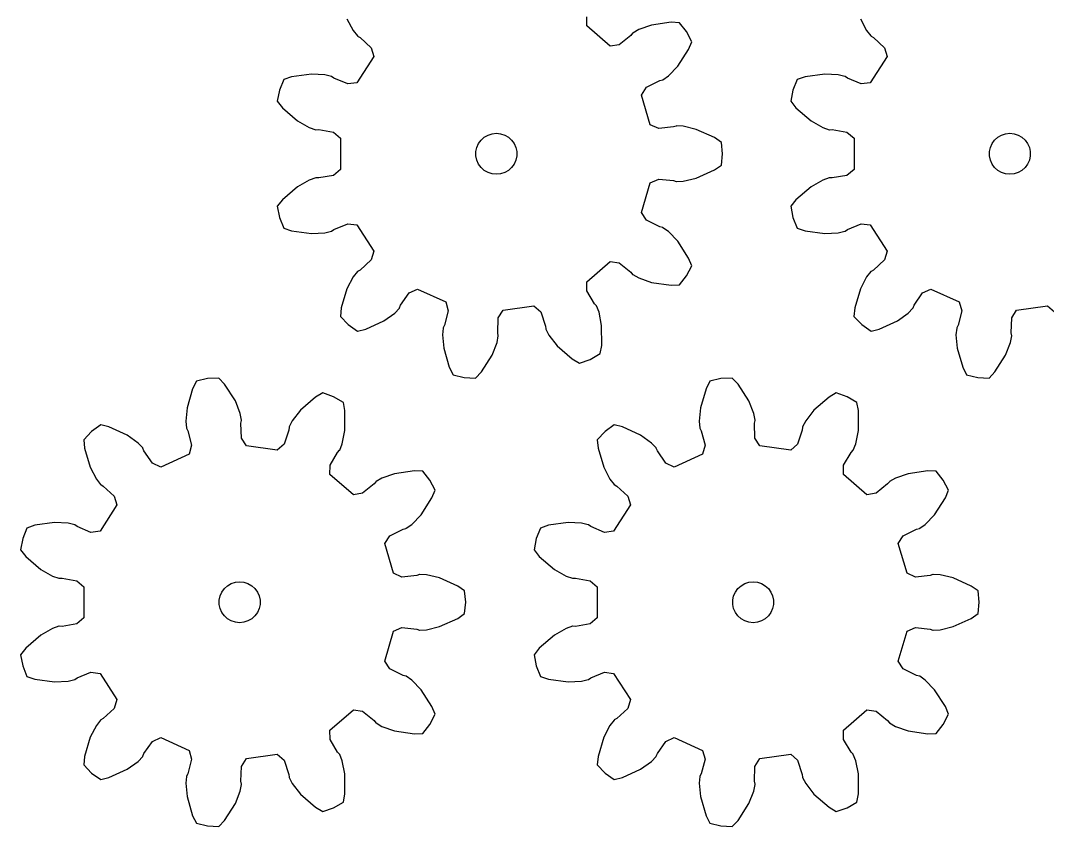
# Model space of a CAD drawing. Extents: x 0 to 183, y 0 to 230.
# Drawn here: x 0 to 75.2, y 0 to 59 of the extents above; entities that cross this region are included whole.
import ezdxf

# ---------------------------------------------------------------- set-up
doc = ezdxf.new("R2010")
doc.units = 0

msp = doc.modelspace()

# ---------------------------------------------------------------- linework, layer by layer
for p, q in [((23.898, 59.162), (24.351, 58.292)), ((41.446, 58.638), (41.451, 59.314)), ((46.183, 58.688), (45.257, 58.364)), ((47.631, 58.902), (46.183, 58.688)), ((48.244, 58.875), (47.631, 58.902)), ((48.76, 58.219), (48.244, 58.875)), ((61.49, 59.162), (61.943, 58.292)), ((24.351, 58.292), (24.661, 57.9)), ((24.661, 57.9), (24.674, 57.889)), ((43.167, 57.147), (41.446, 58.638)), ((44.683, 57.935), (43.835, 57.248)), ((44.812, 58.101), (44.683, 57.935)), ((44.826, 58.112), (44.812, 58.101)), ((45.257, 58.364), (44.826, 58.112)), ((49.142, 57.477), (48.76, 58.219)), ((61.943, 58.292), (62.253, 57.9)), ((62.253, 57.9), (62.266, 57.889)), ((24.674, 57.889), (24.857, 57.784)), ((24.857, 57.784), (25.658, 57.043)), ((43.835, 57.248), (43.167, 57.147)), ((48.912, 56.908), (49.142, 57.477)), ((62.266, 57.889), (62.449, 57.784)), ((62.449, 57.784), (63.249, 57.043)), ((25.853, 56.396), (24.622, 54.48)), ((25.658, 57.043), (25.853, 56.396)), ((48.116, 55.68), (48.912, 56.908)), ((63.445, 56.396), (62.213, 54.48)), ((63.249, 57.043), (63.445, 56.396)), ((47.437, 54.972), (48.116, 55.68)), ((19.845, 54.907), (19.264, 54.708)), ((21.294, 55.109), (19.845, 54.907)), ((22.274, 55.059), (21.294, 55.109)), ((22.759, 54.94), (22.274, 55.059)), ((22.774, 54.932), (22.759, 54.94)), ((22.946, 54.81), (22.774, 54.932)), ((47.029, 54.684), (47.437, 54.972)), ((57.436, 54.907), (56.855, 54.708)), ((58.885, 55.109), (57.436, 54.907)), ((59.865, 55.059), (58.885, 55.109)), ((60.35, 54.94), (59.865, 55.059)), ((60.366, 54.932), (60.35, 54.94)), ((60.537, 54.81), (60.366, 54.932)), ((19.264, 54.708), (18.954, 53.933)), ((23.952, 54.389), (22.946, 54.81)), ((24.622, 54.48), (23.952, 54.389)), ((45.462, 53.577), (45.831, 54.143)), ((45.831, 54.143), (46.808, 54.628)), ((46.808, 54.628), (47.013, 54.677)), ((47.013, 54.677), (47.029, 54.684)), ((56.855, 54.708), (56.545, 53.933)), ((61.544, 54.389), (60.537, 54.81)), ((62.213, 54.48), (61.544, 54.389)), ((18.954, 53.933), (18.796, 53.114)), ((46.103, 51.392), (45.462, 53.577)), ((56.545, 53.933), (56.387, 53.114)), ((18.796, 53.114), (19.177, 52.633)), ((19.177, 52.633), (20.286, 51.679)), ((56.387, 53.114), (56.769, 52.633)), ((56.769, 52.633), (57.878, 51.679)), ((20.286, 51.679), (21.138, 51.191)), ((21.138, 51.191), (21.61, 51.03)), ((46.72, 51.116), (46.103, 51.392)), ((47.804, 51.235), (46.72, 51.116)), ((48.003, 51.305), (47.804, 51.235)), ((48.02, 51.308), (48.003, 51.305)), ((48.519, 51.286), (48.02, 51.308)), ((49.474, 51.058), (48.519, 51.286)), ((57.878, 51.679), (58.73, 51.191)), ((58.73, 51.191), (59.202, 51.03)), ((21.61, 51.03), (21.628, 51.027)), ((21.628, 51.027), (21.838, 51.038)), ((21.838, 51.038), (22.912, 50.847)), ((22.912, 50.847), (23.426, 50.409)), ((23.426, 50.409), (23.426, 48.131)), ((33.721, 50.274), (33.954, 50.484)), ((33.954, 50.484), (34.225, 50.64)), ((34.225, 50.64), (34.523, 50.737)), ((34.523, 50.737), (34.835, 50.77)), ((34.835, 50.77), (35.147, 50.737)), ((35.147, 50.737), (35.445, 50.64)), ((35.445, 50.64), (35.717, 50.484)), ((35.717, 50.484), (35.95, 50.274)), ((50.807, 50.455), (49.474, 51.058)), ((51.308, 50.101), (50.807, 50.455)), ((59.202, 51.03), (59.219, 51.027)), ((59.219, 51.027), (59.43, 51.038)), ((59.43, 51.038), (60.504, 50.847)), ((60.504, 50.847), (61.018, 50.409)), ((61.018, 50.409), (61.018, 48.131)), ((71.312, 50.274), (71.545, 50.484)), ((71.545, 50.484), (71.817, 50.64)), ((71.817, 50.64), (72.115, 50.737)), ((72.115, 50.737), (72.427, 50.77)), ((72.427, 50.77), (72.739, 50.737)), ((72.739, 50.737), (73.037, 50.64)), ((73.037, 50.64), (73.309, 50.484)), ((73.309, 50.484), (73.542, 50.274)), ((33.344, 49.427), (33.409, 49.734)), ((33.409, 49.734), (33.536, 50.02)), ((33.536, 50.02), (33.721, 50.274)), ((35.95, 50.274), (36.134, 50.02)), ((36.134, 50.02), (36.262, 49.734)), ((36.262, 49.734), (36.327, 49.427)), ((51.387, 49.27), (51.308, 50.101)), ((70.935, 49.427), (71, 49.734)), ((71, 49.734), (71.128, 50.02)), ((71.128, 50.02), (71.312, 50.274)), ((73.542, 50.274), (73.726, 50.02)), ((73.726, 50.02), (73.854, 49.734)), ((73.854, 49.734), (73.919, 49.427)), ((33.344, 49.113), (33.344, 49.427)), ((33.409, 48.806), (33.344, 49.113)), ((36.327, 49.113), (36.262, 48.806)), ((36.327, 49.427), (36.327, 49.113)), ((51.308, 48.439), (51.387, 49.27)), ((70.935, 49.113), (70.935, 49.427)), ((71, 48.806), (70.935, 49.113)), ((73.919, 49.113), (73.854, 48.806)), ((73.919, 49.427), (73.919, 49.113)), ((23.426, 48.131), (22.912, 47.693)), ((33.536, 48.52), (33.409, 48.806)), ((33.721, 48.266), (33.536, 48.52)), ((33.954, 48.056), (33.721, 48.266)), ((35.95, 48.266), (35.717, 48.056)), ((36.134, 48.52), (35.95, 48.266)), ((36.262, 48.806), (36.134, 48.52)), ((50.807, 48.085), (51.308, 48.439)), ((61.018, 48.131), (60.504, 47.693)), ((71.128, 48.52), (71, 48.806)), ((71.312, 48.266), (71.128, 48.52)), ((71.545, 48.056), (71.312, 48.266)), ((73.542, 48.266), (73.309, 48.056)), ((73.726, 48.52), (73.542, 48.266)), ((73.854, 48.806), (73.726, 48.52)), ((21.61, 47.51), (21.138, 47.349)), ((21.628, 47.513), (21.61, 47.51)), ((21.838, 47.502), (21.628, 47.513)), ((22.912, 47.693), (21.838, 47.502)), ((34.225, 47.9), (33.954, 48.056)), ((34.523, 47.803), (34.225, 47.9)), ((34.835, 47.77), (34.523, 47.803)), ((35.147, 47.803), (34.835, 47.77)), ((35.445, 47.9), (35.147, 47.803)), ((35.717, 48.056), (35.445, 47.9)), ((46.103, 47.148), (46.72, 47.424)), ((46.72, 47.424), (47.804, 47.305)), ((48.519, 47.254), (49.474, 47.482)), ((49.474, 47.482), (50.807, 48.085)), ((59.202, 47.51), (58.73, 47.349)), ((59.219, 47.513), (59.202, 47.51)), ((59.43, 47.502), (59.219, 47.513)), ((60.504, 47.693), (59.43, 47.502)), ((71.817, 47.9), (71.545, 48.056)), ((72.115, 47.803), (71.817, 47.9)), ((72.427, 47.77), (72.115, 47.803)), ((72.739, 47.803), (72.427, 47.77)), ((73.037, 47.9), (72.739, 47.803)), ((73.309, 48.056), (73.037, 47.9)), ((20.286, 46.861), (19.177, 45.907)), ((21.138, 47.349), (20.286, 46.861)), ((45.462, 44.963), (46.103, 47.148)), ((47.804, 47.305), (48.003, 47.235)), ((48.003, 47.235), (48.02, 47.232)), ((48.02, 47.232), (48.519, 47.254)), ((57.878, 46.861), (56.769, 45.907)), ((58.73, 47.349), (57.878, 46.861)), ((19.177, 45.907), (18.796, 45.426)), ((56.769, 45.907), (56.387, 45.426)), ((18.796, 45.426), (18.954, 44.607)), ((56.387, 45.426), (56.545, 44.607)), ((18.954, 44.607), (19.264, 43.832)), ((45.831, 44.398), (45.462, 44.963)), ((46.808, 43.912), (45.831, 44.398)), ((56.545, 44.607), (56.855, 43.832)), ((19.264, 43.832), (19.845, 43.633)), ((19.845, 43.633), (21.294, 43.431)), ((22.759, 43.6), (22.774, 43.608)), ((22.774, 43.608), (22.946, 43.73)), ((22.946, 43.73), (23.952, 44.151)), ((23.952, 44.151), (24.622, 44.06)), ((24.622, 44.06), (25.853, 42.144)), ((47.013, 43.863), (46.808, 43.912)), ((47.029, 43.856), (47.013, 43.863)), ((47.437, 43.568), (47.029, 43.856)), ((56.855, 43.832), (57.436, 43.633)), ((57.436, 43.633), (58.885, 43.431)), ((60.35, 43.6), (60.366, 43.608)), ((60.366, 43.608), (60.537, 43.73)), ((60.537, 43.73), (61.544, 44.151)), ((61.544, 44.151), (62.213, 44.06)), ((62.213, 44.06), (63.445, 42.144)), ((21.294, 43.431), (22.274, 43.481)), ((22.274, 43.481), (22.759, 43.6)), ((48.116, 42.86), (47.437, 43.568)), ((48.912, 41.632), (48.116, 42.86)), ((58.885, 43.431), (59.865, 43.481)), ((59.865, 43.481), (60.35, 43.6)), ((25.853, 42.144), (25.658, 41.497)), ((63.445, 42.144), (63.249, 41.497)), ((25.658, 41.497), (24.857, 40.756)), ((41.446, 39.902), (43.167, 41.393)), ((43.167, 41.393), (43.835, 41.292)), ((49.142, 41.063), (48.912, 41.632)), ((63.249, 41.497), (62.449, 40.756)), ((24.661, 40.64), (24.351, 40.248)), ((24.674, 40.651), (24.661, 40.64)), ((24.857, 40.756), (24.674, 40.651)), ((43.835, 41.292), (44.683, 40.605)), ((44.683, 40.605), (44.812, 40.439)), ((48.76, 40.321), (49.142, 41.063)), ((62.253, 40.64), (61.943, 40.248)), ((62.266, 40.651), (62.253, 40.64)), ((62.449, 40.756), (62.266, 40.651)), ((24.351, 40.248), (23.898, 39.378)), ((41.451, 39.226), (41.446, 39.902)), ((44.812, 40.439), (44.826, 40.428)), ((44.826, 40.428), (45.257, 40.176)), ((45.257, 40.176), (46.183, 39.852)), ((46.183, 39.852), (47.631, 39.638)), ((48.244, 39.665), (48.76, 40.321)), ((61.943, 40.248), (61.49, 39.378)), ((23.898, 39.378), (23.481, 37.976)), ((28.448, 39.08), (29.06, 39.365)), ((29.06, 39.365), (31.131, 38.419)), ((42.011, 38.29), (41.451, 39.226)), ((47.631, 39.638), (48.244, 39.665)), ((61.49, 39.378), (61.073, 37.976)), ((66.039, 39.08), (66.652, 39.365)), ((66.652, 39.365), (68.723, 38.419)), ((27.828, 38.182), (28.448, 39.08)), ((31.131, 38.419), (31.317, 37.769)), ((65.42, 38.182), (66.039, 39.08)), ((68.723, 38.419), (68.909, 37.769)), ((23.481, 37.976), (23.42, 37.365)), ((26.6, 37.036), (27.398, 37.608)), ((27.398, 37.608), (27.741, 37.971)), ((27.741, 37.971), (27.75, 37.986)), ((27.75, 37.986), (27.828, 38.182)), ((31.317, 37.769), (31.044, 36.713)), ((34.971, 37.244), (35.332, 37.815)), ((35.332, 37.815), (37.586, 38.139)), ((37.586, 38.139), (38.093, 37.693)), ((38.093, 37.693), (38.435, 36.657)), ((42.157, 38.138), (42.011, 38.29)), ((42.166, 38.123), (42.157, 38.138)), ((42.353, 37.66), (42.166, 38.123)), ((42.543, 36.697), (42.353, 37.66)), ((61.073, 37.976), (61.012, 37.365)), ((64.192, 37.036), (64.989, 37.608)), ((64.989, 37.608), (65.333, 37.971)), ((65.333, 37.971), (65.342, 37.986)), ((65.342, 37.986), (65.42, 38.182)), ((68.909, 37.769), (68.636, 36.713)), ((72.563, 37.244), (72.924, 37.815)), ((72.924, 37.815), (75.178, 38.139)), ((75.178, 38.139), (75.685, 37.693)), ((23.42, 37.365), (23.996, 36.761)), ((25.272, 36.424), (26.6, 37.036)), ((34.935, 36.153), (34.971, 37.244)), ((61.012, 37.365), (61.588, 36.761)), ((62.863, 36.424), (64.192, 37.036)), ((72.527, 36.153), (72.563, 37.244)), ((23.996, 36.761), (24.676, 36.277)), ((24.676, 36.277), (25.272, 36.424)), ((30.942, 36.509), (30.893, 36.012)), ((30.947, 36.526), (30.942, 36.509)), ((31.044, 36.713), (30.947, 36.526)), ((34.976, 35.947), (34.935, 36.153)), ((38.435, 36.657), (38.454, 36.447)), ((38.454, 36.447), (38.459, 36.43)), ((38.459, 36.43), (38.686, 35.985)), ((42.548, 35.234), (42.543, 36.697)), ((61.588, 36.761), (62.267, 36.277)), ((62.267, 36.277), (62.863, 36.424)), ((68.534, 36.509), (68.484, 36.012)), ((68.539, 36.526), (68.534, 36.509)), ((68.636, 36.713), (68.539, 36.526)), ((72.567, 35.947), (72.527, 36.153)), ((30.893, 36.012), (30.983, 35.035)), ((34.522, 34.526), (34.883, 35.439)), ((34.883, 35.439), (34.976, 35.929)), ((34.976, 35.929), (34.976, 35.947)), ((38.686, 35.985), (39.29, 35.212)), ((68.484, 36.012), (68.574, 35.035)), ((72.113, 34.526), (72.475, 35.439)), ((72.475, 35.439), (72.567, 35.929)), ((72.567, 35.929), (72.567, 35.947)), ((30.983, 35.035), (31.39, 33.63)), ((39.29, 35.212), (40.392, 34.25)), ((41.711, 34.214), (42.434, 34.631)), ((42.434, 34.631), (42.548, 35.234)), ((68.574, 35.035), (68.981, 33.63)), ((33.735, 33.293), (34.522, 34.526)), ((40.392, 34.25), (40.923, 33.941)), ((40.923, 33.941), (41.711, 34.214)), ((71.327, 33.293), (72.113, 34.526)), ((31.39, 33.63), (31.669, 33.083)), ((31.669, 33.083), (32.48, 32.886)), ((33.313, 32.847), (33.735, 33.293)), ((68.981, 33.63), (69.261, 33.083)), ((69.261, 33.083), (70.071, 32.886)), ((70.905, 32.847), (71.327, 33.293)), ((12.873, 32.61), (12.594, 32.064)), ((13.684, 32.807), (12.873, 32.61)), ((14.517, 32.847), (13.684, 32.807)), ((14.939, 32.401), (14.517, 32.847)), ((15.726, 31.167), (14.939, 32.401)), ((32.48, 32.886), (33.313, 32.847)), ((50.465, 32.61), (50.185, 32.064)), ((51.276, 32.807), (50.465, 32.61)), ((52.109, 32.847), (51.276, 32.807)), ((52.531, 32.401), (52.109, 32.847)), ((53.318, 31.167), (52.531, 32.401)), ((70.071, 32.886), (70.905, 32.847)), ((12.594, 32.064), (12.187, 30.658)), ((22.127, 31.753), (21.597, 31.444)), ((22.916, 31.48), (22.127, 31.753)), ((50.185, 32.064), (49.778, 30.658)), ((59.719, 31.753), (59.188, 31.444)), ((60.507, 31.48), (59.719, 31.753)), ((16.087, 30.255), (15.726, 31.167)), ((21.597, 31.444), (20.494, 30.481)), ((23.638, 31.063), (22.916, 31.48)), ((23.752, 30.459), (23.638, 31.063)), ((53.679, 30.255), (53.318, 31.167)), ((59.188, 31.444), (58.086, 30.481)), ((61.23, 31.063), (60.507, 31.48)), ((61.344, 30.459), (61.23, 31.063)), ((12.187, 30.658), (12.097, 29.681)), ((16.18, 29.764), (16.087, 30.255)), ((20.494, 30.481), (19.891, 29.708)), ((23.747, 28.996), (23.752, 30.459)), ((49.778, 30.658), (49.689, 29.681)), ((53.772, 29.764), (53.679, 30.255)), ((58.086, 30.481), (57.482, 29.708)), ((61.338, 28.996), (61.344, 30.459)), ((5.88, 29.417), (5.2, 28.933)), ((6.476, 29.27), (5.88, 29.417)), ((12.097, 29.681), (12.146, 29.184)), ((16.139, 29.54), (16.18, 29.747)), ((16.175, 28.45), (16.139, 29.54)), ((16.18, 29.747), (16.18, 29.764)), ((19.891, 29.708), (19.663, 29.263)), ((43.471, 29.417), (42.792, 28.933)), ((44.068, 29.27), (43.471, 29.417)), ((49.689, 29.681), (49.738, 29.184)), ((53.731, 29.54), (53.772, 29.747)), ((53.767, 28.45), (53.731, 29.54)), ((53.772, 29.747), (53.772, 29.764)), ((57.482, 29.708), (57.255, 29.263)), ((5.2, 28.933), (4.624, 28.329)), ((7.805, 28.657), (6.476, 29.27)), ((8.602, 28.085), (7.805, 28.657)), ((12.146, 29.184), (12.151, 29.167)), ((12.151, 29.167), (12.248, 28.98)), ((12.248, 28.98), (12.521, 27.924)), ((19.639, 29.037), (19.298, 28.001)), ((19.658, 29.246), (19.639, 29.037)), ((19.663, 29.263), (19.658, 29.246)), ((23.557, 28.033), (23.747, 28.996)), ((42.792, 28.933), (42.216, 28.329)), ((45.396, 28.657), (44.068, 29.27)), ((46.193, 28.085), (45.396, 28.657)), ((49.738, 29.184), (49.743, 29.167)), ((49.743, 29.167), (49.84, 28.98)), ((49.84, 28.98), (50.113, 27.924)), ((57.231, 29.037), (56.889, 28.001)), ((57.25, 29.246), (57.231, 29.037)), ((57.255, 29.263), (57.25, 29.246)), ((61.149, 28.033), (61.338, 28.996)), ((4.624, 28.329), (4.685, 27.718)), ((8.945, 27.722), (8.602, 28.085)), ((12.521, 27.924), (12.336, 27.274)), ((16.536, 27.878), (16.175, 28.45)), ((18.79, 27.554), (16.536, 27.878)), ((19.298, 28.001), (18.79, 27.554)), ((23.37, 27.57), (23.557, 28.033)), ((42.216, 28.329), (42.277, 27.718)), ((46.537, 27.722), (46.193, 28.085)), ((50.113, 27.924), (49.927, 27.274)), ((54.128, 27.878), (53.767, 28.45)), ((56.382, 27.554), (54.128, 27.878)), ((56.889, 28.001), (56.382, 27.554)), ((60.962, 27.57), (61.149, 28.033)), ((4.685, 27.718), (5.102, 26.315)), ((8.955, 27.707), (8.945, 27.722)), ((9.032, 27.512), (8.955, 27.707)), ((9.652, 26.614), (9.032, 27.512)), ((12.336, 27.274), (10.264, 26.328)), ((22.656, 26.467), (23.215, 27.404)), ((23.215, 27.404), (23.361, 27.556)), ((23.361, 27.556), (23.37, 27.57)), ((42.277, 27.718), (42.694, 26.315)), ((46.546, 27.707), (46.537, 27.722)), ((46.624, 27.512), (46.546, 27.707)), ((47.243, 26.614), (46.624, 27.512)), ((49.927, 27.274), (47.856, 26.328)), ((60.247, 26.467), (60.806, 27.404)), ((60.806, 27.404), (60.952, 27.556)), ((60.952, 27.556), (60.962, 27.57)), ((5.102, 26.315), (5.555, 25.445)), ((10.264, 26.328), (9.652, 26.614)), ((22.65, 25.791), (22.656, 26.467)), ((42.694, 26.315), (43.147, 25.445)), ((47.856, 26.328), (47.243, 26.614)), ((60.242, 25.791), (60.247, 26.467)), ((24.371, 24.3), (22.65, 25.791)), ((27.387, 25.841), (26.461, 25.517)), ((28.835, 26.055), (27.387, 25.841)), ((29.448, 26.028), (28.835, 26.055)), ((29.964, 25.372), (29.448, 26.028)), ((61.963, 24.3), (60.242, 25.791)), ((64.979, 25.841), (64.053, 25.517)), ((66.427, 26.055), (64.979, 25.841)), ((67.04, 26.028), (66.427, 26.055)), ((67.556, 25.372), (67.04, 26.028)), ((5.555, 25.445), (5.865, 25.054)), ((5.865, 25.054), (5.879, 25.042)), ((5.879, 25.042), (6.061, 24.937)), ((6.061, 24.937), (6.862, 24.196)), ((25.887, 25.088), (25.04, 24.401)), ((26.017, 25.254), (25.887, 25.088)), ((26.03, 25.266), (26.017, 25.254)), ((26.461, 25.517), (26.03, 25.266)), ((30.346, 24.631), (29.964, 25.372)), ((43.147, 25.445), (43.457, 25.054)), ((43.457, 25.054), (43.47, 25.042)), ((43.47, 25.042), (43.653, 24.937)), ((43.653, 24.937), (44.454, 24.196)), ((63.479, 25.088), (62.631, 24.401)), ((63.608, 25.254), (63.479, 25.088)), ((63.621, 25.266), (63.608, 25.254)), ((64.053, 25.517), (63.621, 25.266)), ((67.938, 24.631), (67.556, 25.372)), ((6.862, 24.196), (7.057, 23.549)), ((25.04, 24.401), (24.371, 24.3)), ((29.321, 22.833), (30.116, 24.061)), ((30.116, 24.061), (30.346, 24.631)), ((44.454, 24.196), (44.649, 23.549)), ((62.631, 24.401), (61.963, 24.3)), ((66.912, 22.833), (67.708, 24.061)), ((67.708, 24.061), (67.938, 24.631)), ((7.057, 23.549), (5.826, 21.634)), ((44.649, 23.549), (43.418, 21.634)), ((28.641, 22.126), (29.321, 22.833)), ((66.232, 22.126), (66.912, 22.833)), ((0.468, 21.861), (0.158, 21.087)), ((1.049, 22.06), (0.468, 21.861)), ((2.498, 22.263), (1.049, 22.06)), ((3.478, 22.213), (2.498, 22.263)), ((3.963, 22.093), (3.478, 22.213)), ((3.979, 22.086), (3.963, 22.093)), ((4.15, 21.963), (3.979, 22.086)), ((5.156, 21.543), (4.15, 21.963)), ((28.012, 21.781), (28.217, 21.83)), ((28.217, 21.83), (28.233, 21.838)), ((28.233, 21.838), (28.641, 22.126)), ((38.06, 21.861), (37.75, 21.087)), ((38.641, 22.06), (38.06, 21.861)), ((40.09, 22.263), (38.641, 22.06)), ((41.069, 22.213), (40.09, 22.263)), ((41.554, 22.093), (41.069, 22.213)), ((41.57, 22.086), (41.554, 22.093)), ((41.741, 21.963), (41.57, 22.086)), ((42.748, 21.543), (41.741, 21.963)), ((65.604, 21.781), (65.809, 21.83)), ((65.809, 21.83), (65.825, 21.838)), ((65.825, 21.838), (66.232, 22.126)), ((0.158, 21.087), (0, 20.267)), ((5.826, 21.634), (5.156, 21.543)), ((26.666, 20.73), (27.035, 21.296)), ((27.035, 21.296), (28.012, 21.781)), ((37.75, 21.087), (37.592, 20.267)), ((43.418, 21.634), (42.748, 21.543)), ((64.257, 20.73), (64.627, 21.296)), ((64.627, 21.296), (65.604, 21.781)), ((27.307, 18.545), (26.666, 20.73)), ((64.899, 18.545), (64.257, 20.73)), ((0, 20.267), (0.381, 19.786)), ((0.381, 19.786), (1.491, 18.832)), ((37.592, 20.267), (37.973, 19.786)), ((37.973, 19.786), (39.082, 18.832)), ((1.491, 18.832), (2.342, 18.345)), ((39.082, 18.832), (39.934, 18.345)), ((2.342, 18.345), (2.815, 18.183)), ((2.815, 18.183), (2.832, 18.18)), ((2.832, 18.18), (3.042, 18.191)), ((3.042, 18.191), (4.116, 18.001)), ((27.924, 18.269), (27.307, 18.545)), ((29.008, 18.389), (27.924, 18.269)), ((29.207, 18.458), (29.008, 18.389)), ((29.224, 18.461), (29.207, 18.458)), ((29.723, 18.439), (29.224, 18.461)), ((30.678, 18.211), (29.723, 18.439)), ((32.011, 17.608), (30.678, 18.211)), ((39.934, 18.345), (40.406, 18.183)), ((40.406, 18.183), (40.424, 18.18)), ((40.424, 18.18), (40.634, 18.191)), ((40.634, 18.191), (41.708, 18.001)), ((65.516, 18.269), (64.899, 18.545)), ((66.6, 18.389), (65.516, 18.269)), ((66.799, 18.458), (66.6, 18.389)), ((66.816, 18.461), (66.799, 18.458)), ((67.315, 18.439), (66.816, 18.461)), ((68.269, 18.211), (67.315, 18.439)), ((69.603, 17.608), (68.269, 18.211)), ((4.116, 18.001), (4.63, 17.562)), ((4.63, 17.562), (4.63, 15.285)), ((14.74, 17.173), (14.925, 17.427)), ((14.925, 17.427), (15.158, 17.637)), ((15.158, 17.637), (15.429, 17.794)), ((15.429, 17.794), (15.728, 17.891)), ((15.728, 17.891), (16.04, 17.923)), ((16.04, 17.923), (16.351, 17.891)), ((16.351, 17.891), (16.65, 17.794)), ((16.65, 17.794), (16.921, 17.637)), ((16.921, 17.637), (17.154, 17.427)), ((17.154, 17.427), (17.339, 17.173)), ((32.512, 17.254), (32.011, 17.608)), ((41.708, 18.001), (42.222, 17.562)), ((42.222, 17.562), (42.222, 15.285)), ((52.332, 17.173), (52.516, 17.427)), ((52.516, 17.427), (52.75, 17.637)), ((52.75, 17.637), (53.021, 17.794)), ((53.021, 17.794), (53.319, 17.891)), ((53.319, 17.891), (53.631, 17.923)), ((53.631, 17.923), (53.943, 17.891)), ((53.943, 17.891), (54.241, 17.794)), ((54.241, 17.794), (54.513, 17.637)), ((54.513, 17.637), (54.746, 17.427)), ((54.746, 17.427), (54.93, 17.173)), ((70.104, 17.254), (69.603, 17.608)), ((14.548, 16.58), (14.613, 16.887)), ((14.548, 16.267), (14.548, 16.58)), ((14.613, 16.887), (14.74, 17.173)), ((17.339, 17.173), (17.466, 16.887)), ((17.466, 16.887), (17.531, 16.58)), ((17.531, 16.58), (17.531, 16.267)), ((32.592, 16.423), (32.512, 17.254)), ((52.139, 16.58), (52.205, 16.887)), ((52.139, 16.267), (52.139, 16.58)), ((52.205, 16.887), (52.332, 17.173)), ((54.93, 17.173), (55.058, 16.887)), ((55.058, 16.887), (55.123, 16.58)), ((55.123, 16.58), (55.123, 16.267)), ((70.183, 16.423), (70.104, 17.254)), ((14.613, 15.96), (14.548, 16.267)), ((14.74, 15.673), (14.613, 15.96)), ((17.466, 15.96), (17.339, 15.673)), ((17.531, 16.267), (17.466, 15.96)), ((32.512, 15.593), (32.592, 16.423)), ((52.205, 15.96), (52.139, 16.267)), ((52.332, 15.673), (52.205, 15.96)), ((55.058, 15.96), (54.93, 15.673)), ((55.123, 16.267), (55.058, 15.96)), ((70.104, 15.593), (70.183, 16.423)), ((4.63, 15.285), (4.116, 14.846)), ((14.925, 15.42), (14.74, 15.673)), ((15.158, 15.21), (14.925, 15.42)), ((15.429, 15.053), (15.158, 15.21)), ((15.728, 14.956), (15.429, 15.053)), ((16.65, 15.053), (16.351, 14.956)), ((16.921, 15.21), (16.65, 15.053)), ((17.154, 15.42), (16.921, 15.21)), ((17.339, 15.673), (17.154, 15.42)), ((30.678, 14.636), (32.011, 15.238)), ((32.011, 15.238), (32.512, 15.593)), ((42.222, 15.285), (41.708, 14.846)), ((52.516, 15.42), (52.332, 15.673)), ((52.75, 15.21), (52.516, 15.42)), ((53.021, 15.053), (52.75, 15.21)), ((53.319, 14.956), (53.021, 15.053)), ((54.241, 15.053), (53.943, 14.956)), ((54.513, 15.21), (54.241, 15.053)), ((54.746, 15.42), (54.513, 15.21)), ((54.93, 15.673), (54.746, 15.42)), ((68.269, 14.636), (69.603, 15.238)), ((69.603, 15.238), (70.104, 15.593)), ((2.342, 14.502), (1.491, 14.015)), ((2.815, 14.664), (2.342, 14.502)), ((2.832, 14.666), (2.815, 14.664)), ((3.042, 14.655), (2.832, 14.666)), ((4.116, 14.846), (3.042, 14.655)), ((16.04, 14.923), (15.728, 14.956)), ((16.351, 14.956), (16.04, 14.923)), ((26.666, 12.117), (27.307, 14.301)), ((27.307, 14.301), (27.924, 14.578)), ((27.924, 14.578), (29.008, 14.458)), ((29.008, 14.458), (29.207, 14.388)), ((29.207, 14.388), (29.224, 14.386)), ((29.224, 14.386), (29.723, 14.408)), ((29.723, 14.408), (30.678, 14.636)), ((39.934, 14.502), (39.082, 14.015)), ((40.406, 14.664), (39.934, 14.502)), ((40.424, 14.666), (40.406, 14.664)), ((40.634, 14.655), (40.424, 14.666)), ((41.708, 14.846), (40.634, 14.655)), ((53.631, 14.923), (53.319, 14.956)), ((53.943, 14.956), (53.631, 14.923)), ((64.257, 12.117), (64.899, 14.301)), ((64.899, 14.301), (65.516, 14.578)), ((65.516, 14.578), (66.6, 14.458)), ((66.6, 14.458), (66.799, 14.388)), ((66.799, 14.388), (66.816, 14.386)), ((66.816, 14.386), (67.315, 14.408)), ((67.315, 14.408), (68.269, 14.636)), ((1.491, 14.015), (0.381, 13.061)), ((39.082, 14.015), (37.973, 13.061)), ((0.381, 13.061), (0, 12.579)), ((37.973, 13.061), (37.592, 12.579)), ((0, 12.579), (0.158, 11.76)), ((27.035, 11.551), (26.666, 12.117)), ((37.592, 12.579), (37.75, 11.76)), ((64.627, 11.551), (64.257, 12.117)), ((0.158, 11.76), (0.468, 10.986)), ((4.15, 10.884), (5.156, 11.304)), ((5.156, 11.304), (5.826, 11.213)), ((28.012, 11.065), (27.035, 11.551)), ((37.75, 11.76), (38.06, 10.986)), ((41.741, 10.884), (42.748, 11.304)), ((42.748, 11.304), (43.418, 11.213)), ((65.604, 11.065), (64.627, 11.551)), ((0.468, 10.986), (1.049, 10.787)), ((1.049, 10.787), (2.498, 10.584)), ((2.498, 10.584), (3.478, 10.634)), ((3.478, 10.634), (3.963, 10.754)), ((3.963, 10.754), (3.979, 10.761)), ((3.979, 10.761), (4.15, 10.884)), ((5.826, 11.213), (7.057, 9.297)), ((28.217, 11.016), (28.012, 11.065)), ((28.233, 11.009), (28.217, 11.016)), ((28.641, 10.721), (28.233, 11.009)), ((29.321, 10.013), (28.641, 10.721)), ((38.06, 10.986), (38.641, 10.787)), ((38.641, 10.787), (40.09, 10.584)), ((40.09, 10.584), (41.069, 10.634)), ((41.069, 10.634), (41.554, 10.754)), ((41.554, 10.754), (41.57, 10.761)), ((41.57, 10.761), (41.741, 10.884)), ((43.418, 11.213), (44.649, 9.297)), ((65.809, 11.016), (65.604, 11.065)), ((65.825, 11.009), (65.809, 11.016)), ((66.232, 10.721), (65.825, 11.009)), ((66.912, 10.013), (66.232, 10.721)), ((30.116, 8.785), (29.321, 10.013)), ((67.708, 8.785), (66.912, 10.013)), ((7.057, 9.297), (6.862, 8.65)), ((44.649, 9.297), (44.454, 8.65)), ((6.862, 8.65), (6.061, 7.909)), ((22.65, 7.055), (24.371, 8.546)), ((24.371, 8.546), (25.04, 8.445)), ((25.04, 8.445), (25.887, 7.758)), ((30.346, 8.216), (30.116, 8.785)), ((44.454, 8.65), (43.653, 7.909)), ((60.242, 7.055), (61.963, 8.546)), ((61.963, 8.546), (62.631, 8.445)), ((62.631, 8.445), (63.479, 7.758)), ((67.938, 8.216), (67.708, 8.785)), ((5.865, 7.793), (5.555, 7.402)), ((5.879, 7.805), (5.865, 7.793)), ((6.061, 7.909), (5.879, 7.805)), ((25.887, 7.758), (26.017, 7.592)), ((26.017, 7.592), (26.03, 7.581)), ((26.03, 7.581), (26.461, 7.33)), ((29.964, 7.475), (30.346, 8.216)), ((43.457, 7.793), (43.147, 7.402)), ((43.47, 7.805), (43.457, 7.793)), ((43.653, 7.909), (43.47, 7.805)), ((63.479, 7.758), (63.608, 7.592)), ((63.608, 7.592), (63.621, 7.581)), ((63.621, 7.581), (64.053, 7.33)), ((67.556, 7.475), (67.938, 8.216)), ((5.555, 7.402), (5.102, 6.531)), ((22.656, 6.38), (22.65, 7.055)), ((26.461, 7.33), (27.387, 7.005)), ((27.387, 7.005), (28.835, 6.792)), ((28.835, 6.792), (29.448, 6.819)), ((29.448, 6.819), (29.964, 7.475)), ((43.147, 7.402), (42.694, 6.531)), ((60.247, 6.38), (60.242, 7.055)), ((64.053, 7.33), (64.979, 7.005)), ((64.979, 7.005), (66.427, 6.792)), ((66.427, 6.792), (67.04, 6.819)), ((67.04, 6.819), (67.556, 7.475)), ((5.102, 6.531), (4.685, 5.129)), ((9.032, 5.335), (9.652, 6.233)), ((9.652, 6.233), (10.264, 6.518)), ((10.264, 6.518), (12.336, 5.572)), ((23.215, 5.443), (22.656, 6.38)), ((42.694, 6.531), (42.277, 5.129)), ((46.624, 5.335), (47.243, 6.233)), ((47.243, 6.233), (47.856, 6.518)), ((47.856, 6.518), (49.927, 5.572)), ((60.806, 5.443), (60.247, 6.38)), ((8.955, 5.139), (9.032, 5.335)), ((12.336, 5.572), (12.521, 4.922)), ((16.536, 4.968), (18.79, 5.292)), ((18.79, 5.292), (19.298, 4.846)), ((23.361, 5.291), (23.215, 5.443)), ((23.37, 5.276), (23.361, 5.291)), ((23.557, 4.813), (23.37, 5.276)), ((46.546, 5.139), (46.624, 5.335)), ((49.927, 5.572), (50.113, 4.922)), ((54.128, 4.968), (56.382, 5.292)), ((56.382, 5.292), (56.889, 4.846)), ((60.952, 5.291), (60.806, 5.443)), ((60.962, 5.276), (60.952, 5.291)), ((61.149, 4.813), (60.962, 5.276)), ((4.685, 5.129), (4.624, 4.518)), ((4.624, 4.518), (5.2, 3.914)), ((7.805, 4.19), (8.602, 4.762)), ((8.602, 4.762), (8.945, 5.124)), ((8.945, 5.124), (8.955, 5.139)), ((12.521, 4.922), (12.248, 3.866)), ((16.175, 4.397), (16.536, 4.968)), ((19.298, 4.846), (19.639, 3.81)), ((23.747, 3.851), (23.557, 4.813)), ((42.277, 5.129), (42.216, 4.518)), ((42.216, 4.518), (42.792, 3.914)), ((45.396, 4.19), (46.193, 4.762)), ((46.193, 4.762), (46.537, 5.124)), ((46.537, 5.124), (46.546, 5.139)), ((50.113, 4.922), (49.84, 3.866)), ((53.767, 4.397), (54.128, 4.968)), ((56.889, 4.846), (57.231, 3.81)), ((61.338, 3.851), (61.149, 4.813)), ((5.2, 3.914), (5.88, 3.43)), ((6.476, 3.577), (7.805, 4.19)), ((12.248, 3.866), (12.151, 3.679)), ((16.139, 3.307), (16.175, 4.397)), ((19.639, 3.81), (19.658, 3.6)), ((23.752, 2.387), (23.747, 3.851)), ((42.792, 3.914), (43.471, 3.43)), ((44.068, 3.577), (45.396, 4.19)), ((49.84, 3.866), (49.743, 3.679)), ((53.731, 3.307), (53.767, 4.397)), ((57.231, 3.81), (57.25, 3.6)), ((61.344, 2.387), (61.338, 3.851)), ((5.88, 3.43), (6.476, 3.577)), ((12.146, 3.663), (12.097, 3.166)), ((12.097, 3.166), (12.187, 2.188)), ((12.151, 3.679), (12.146, 3.663)), ((16.087, 2.592), (16.18, 3.083)), ((16.18, 3.1), (16.139, 3.307)), ((16.18, 3.083), (16.18, 3.1)), ((19.658, 3.6), (19.663, 3.583)), ((19.663, 3.583), (19.891, 3.139)), ((19.891, 3.139), (20.494, 2.365)), ((43.471, 3.43), (44.068, 3.577)), ((49.738, 3.663), (49.689, 3.166)), ((49.689, 3.166), (49.778, 2.188)), ((49.743, 3.679), (49.738, 3.663)), ((53.679, 2.592), (53.772, 3.083)), ((53.772, 3.1), (53.731, 3.307)), ((53.772, 3.083), (53.772, 3.1)), ((57.25, 3.6), (57.255, 3.583)), ((57.255, 3.583), (57.482, 3.139)), ((57.482, 3.139), (58.086, 2.365)), ((15.726, 1.68), (16.087, 2.592)), ((20.494, 2.365), (21.597, 1.403)), ((23.638, 1.784), (23.752, 2.387)), ((53.318, 1.68), (53.679, 2.592)), ((58.086, 2.365), (59.188, 1.403)), ((61.23, 1.784), (61.344, 2.387)), ((12.187, 2.188), (12.594, 0.783)), ((14.939, 0.446), (15.726, 1.68)), ((22.916, 1.367), (23.638, 1.784)), ((49.778, 2.188), (50.185, 0.783)), ((52.531, 0.446), (53.318, 1.68)), ((60.507, 1.367), (61.23, 1.784)), ((12.594, 0.783), (12.873, 0.236)), ((21.597, 1.403), (22.127, 1.094)), ((22.127, 1.094), (22.916, 1.367)), ((50.185, 0.783), (50.465, 0.236)), ((59.188, 1.403), (59.719, 1.094)), ((59.719, 1.094), (60.507, 1.367)), ((12.873, 0.236), (13.684, 0.04)), ((13.684, 0.04), (14.517, 0)), ((14.517, 0), (14.939, 0.446)), ((50.465, 0.236), (51.276, 0.04)), ((51.276, 0.04), (52.109, 0)), ((52.109, 0), (52.531, 0.446))]:
    msp.add_line(p, q)

doc.saveas('drawing.dxf')
